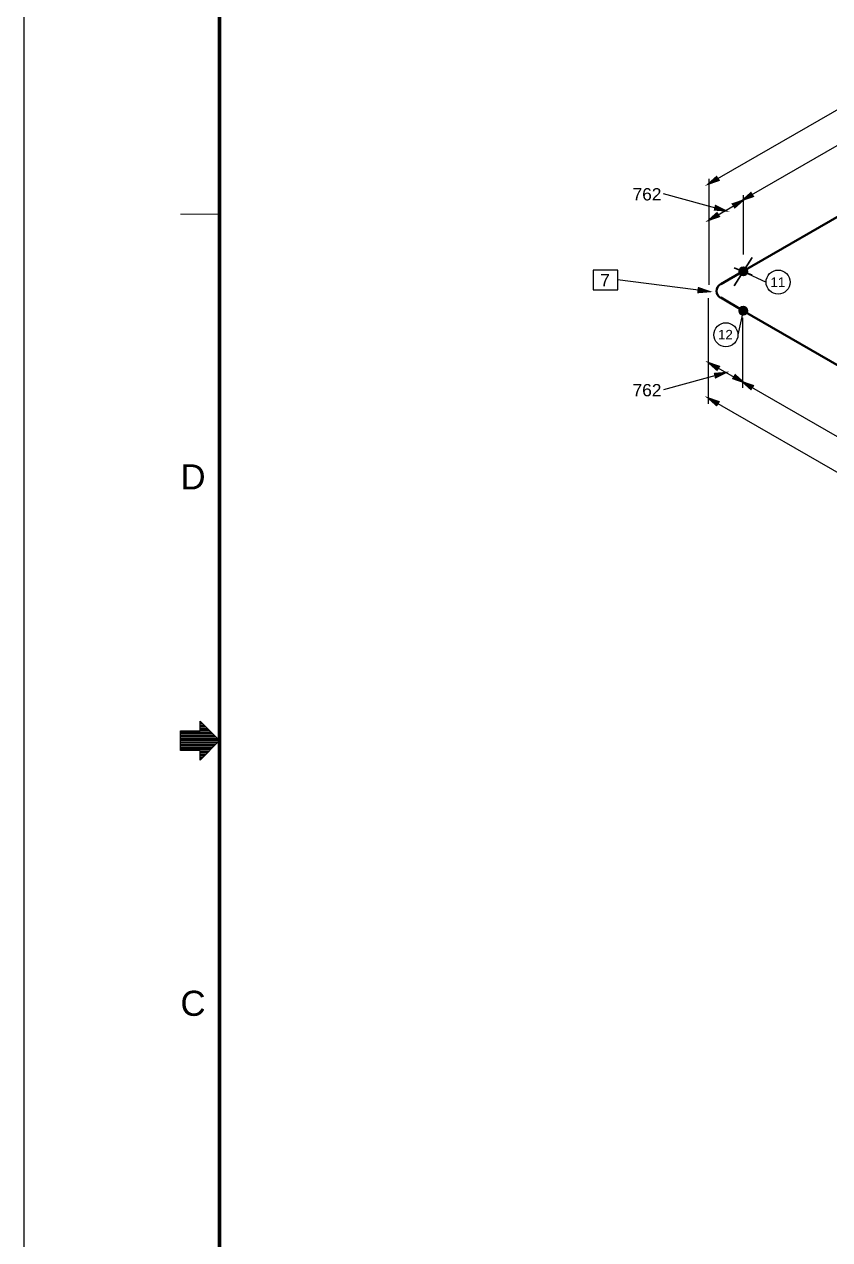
# Model space of a CAD drawing. Header units: inches. Extents: x 0 to 841, y 0 to 594.
# Drawn here: x 0 to 144.3, y 207.6 to 425.4 of the extents above; entities that cross this region are included whole.
import ezdxf
from ezdxf.enums import TextEntityAlignment as Align

# ---------------------------------------------------------------- set-up
doc = ezdxf.new("R2010")
doc.units = ezdxf.units.IN
doc.header["$MEASUREMENT"] = 0
for name, color, linetype in [('BG Border', 7, 'Continuous'), ('DIMLINES', 7, 'Continuous'), ('DIMTEXT', 7, 'Continuous'), ('ISOTEXT', 7, 'Continuous'), ('NOZZLES', 7, 'Continuous'), ('PIPE', 7, 'Continuous'), ('WELDS', 7, 'Continuous')]:
    doc.layers.add(name, color=color, linetype=linetype)
doc.styles.add('Arial', font='arial.ttf')

msp = doc.modelspace()

# ---------------------------------------------------------------- hatches: boundary and pattern name
at = {"layer": 'DIMLINES', "linetype": 'Continuous'}
for points in [[(124.04, 398.04), (122.6, 396.76), (124.44, 397.4)], [(130.2, 395.16), (128.76, 393.88), (130.6, 394.52)], [(123.72, 392.12), (125.64, 391.96), (123.88, 392.84)], [(127.32, 392.52), (128.76, 393.8), (126.92, 393.16)], [(124.12, 391.56), (122.68, 390.28), (124.52, 390.92)], [(124.52, 364.04), (122.68, 364.68), (124.12, 363.4)], [(123.88, 362.04), (125.64, 362.92), (123.72, 362.76)], [(127, 361.88), (128.84, 361.24), (127.4, 362.52)], [(130.6, 360.6), (128.76, 361.24), (130.2, 359.96)], [(124.44, 357.72), (122.6, 358.36), (124.04, 357.08)]]:
    msp.add_hatch(color=2, dxfattribs=at).paths.add_polyline_path(points)
at = {"layer": 'DIMLINES', "linetype": 'ByBlock'}
h = msp.add_hatch(dxfattribs=at)
h.set_pattern_fill('LINE', scale=25.4, style=0)
h.paths.add_polyline_path([(124.04, 398.04), (122.6, 396.76), (124.44, 397.4)])
h = msp.add_hatch(dxfattribs=at)
h.set_pattern_fill('LINE', scale=25.4, style=0)
h.paths.add_polyline_path([(130.2, 395.16), (128.76, 393.88), (130.6, 394.52)])
h = msp.add_hatch(dxfattribs=at)
h.set_pattern_fill('LINE', scale=25.4, style=0)
h.paths.add_polyline_path([(123.72, 392.12), (125.64, 391.96), (123.88, 392.84)])
h = msp.add_hatch(dxfattribs=at)
h.set_pattern_fill('LINE', scale=25.4, style=0)
h.paths.add_polyline_path([(127.32, 392.52), (128.76, 393.8), (126.92, 393.16)])
h = msp.add_hatch(dxfattribs=at)
h.set_pattern_fill('LINE', scale=25.4, style=0)
h.paths.add_polyline_path([(124.12, 391.56), (122.68, 390.28), (124.52, 390.92)])
h = msp.add_hatch(dxfattribs=at)
h.set_pattern_fill('LINE', scale=25.4, style=0)
h.paths.add_polyline_path([(124.52, 364.04), (122.68, 364.68), (124.12, 363.4)])
h = msp.add_hatch(dxfattribs=at)
h.set_pattern_fill('LINE', scale=25.4, style=0)
h.paths.add_polyline_path([(123.88, 362.04), (125.64, 362.92), (123.72, 362.76)])
h = msp.add_hatch(dxfattribs=at)
h.set_pattern_fill('LINE', scale=25.4, style=0)
h.paths.add_polyline_path([(127, 361.88), (128.84, 361.24), (127.4, 362.52)])
h = msp.add_hatch(dxfattribs=at)
h.set_pattern_fill('LINE', scale=25.4, style=0)
h.paths.add_polyline_path([(130.6, 360.6), (128.76, 361.24), (130.2, 359.96)])
h = msp.add_hatch(dxfattribs=at)
h.set_pattern_fill('LINE', scale=25.4, style=0)
h.paths.add_polyline_path([(124.44, 357.72), (122.6, 358.36), (124.04, 357.08)])
at = {"layer": 'ISOTEXT', "linetype": 'Continuous'}
msp.add_hatch(color=2, dxfattribs=at).paths.add_polyline_path([(120.76, 377.32), (122.68, 377.48), (120.84, 378.12)])
at = {"layer": 'ISOTEXT', "linetype": 'ByBlock'}
h = msp.add_hatch(dxfattribs=at)
h.set_pattern_fill('LINE', scale=25.4, style=0)
h.paths.add_polyline_path([(120.76, 377.32), (122.68, 377.48), (120.84, 378.12)])
at = {"layer": 'NOZZLES', "linetype": 'Continuous'}
h = msp.add_hatch(color=7, dxfattribs=at)
edge = h.paths.add_edge_path()
edge.add_arc((128.84, 381.08), 0.76, 0, 360)
at = {"layer": 'NOZZLES', "linetype": 'ByBlock'}
h = msp.add_hatch(dxfattribs=at)
h.set_pattern_fill('LINE', scale=25.4, style=0)
edge = h.paths.add_edge_path()
edge.add_arc((128.84, 381.08), 0.76, 0, 360)
at = {"layer": 'NOZZLES', "linetype": 'Continuous'}
h = msp.add_hatch(color=7, dxfattribs=at)
edge = h.paths.add_edge_path()
edge.add_arc((128.84, 374.04), 0.76, 0, 360)
at = {"layer": 'NOZZLES', "linetype": 'ByBlock'}
h = msp.add_hatch(dxfattribs=at)
h.set_pattern_fill('LINE', scale=25.4, style=0)
edge = h.paths.add_edge_path()
edge.add_arc((128.84, 374.04), 0.76, 0, 360)

# ---------------------------------------------------------------- linework, layer by layer
at = {"layer": 'BG Border', "color": 7, "linetype": 'Continuous', "lineweight": 25}
for p, q in [((0, 0), (0, 594)), ((27.98, 295.25), (27.98, 298.75)), ((27.98, 298.75), (31.5, 298.75)), ((31.5, 298.75), (31.5, 300.5)), ((31.5, 300.5), (35, 297)), ((35, 297), (31.5, 293.5)), ((31.5, 295.25), (27.98, 295.25)), ((31.5, 293.5), (31.5, 295.25))]:
    msp.add_line(p, q, dxfattribs=at)
at = {"layer": 'BG Border', "color": 3, "linetype": 'Continuous', "lineweight": 120}
msp.add_line((35, 14), (35, 580), dxfattribs=at)
at = {"layer": 'BG Border', "color": 7, "linetype": 'Continuous', "lineweight": 13}
for p, q in [((27.98, 391.33), (35, 391.33)), ((27.98, 298.59), (33.41, 298.59)), ((27.98, 298.39), (33.61, 298.39)), ((31.5, 300.39), (31.61, 300.39)), ((31.5, 300.19), (31.81, 300.19)), ((31.5, 299.99), (32.01, 299.99)), ((31.5, 299.79), (32.21, 299.79)), ((31.5, 299.59), (32.41, 299.59)), ((31.5, 299.39), (32.61, 299.39)), ((31.5, 299.19), (32.81, 299.19)), ((31.5, 298.99), (33.01, 298.99)), ((31.5, 298.79), (33.21, 298.79)), ((27.98, 298.19), (33.81, 298.19)), ((27.98, 297.99), (34.01, 297.99)), ((27.98, 297.79), (34.21, 297.79)), ((27.98, 297.59), (34.41, 297.59)), ((27.98, 297.39), (34.61, 297.39)), ((27.98, 297.19), (34.81, 297.19)), ((27.98, 296.99), (34.99, 296.99)), ((27.98, 296.79), (34.79, 296.79)), ((27.98, 296.59), (34.59, 296.59)), ((27.98, 296.39), (34.39, 296.39)), ((27.98, 296.19), (34.19, 296.19)), ((27.98, 295.99), (33.99, 295.99)), ((27.98, 295.79), (33.79, 295.79)), ((27.98, 295.59), (33.59, 295.59)), ((27.98, 295.39), (33.39, 295.39)), ((31.5, 295.19), (33.19, 295.19)), ((31.5, 294.99), (32.99, 294.99)), ((31.5, 294.79), (32.79, 294.79)), ((31.5, 294.59), (32.59, 294.59)), ((31.5, 294.39), (32.39, 294.39)), ((31.5, 294.19), (32.19, 294.19)), ((31.5, 293.99), (31.99, 293.99)), ((31.5, 293.79), (31.79, 293.79)), ((31.5, 293.59), (31.59, 293.59))]:
    msp.add_line(p, q, dxfattribs=at)
at = {"layer": 'BG Border', "color": 3, "linetype": 'Continuous', "lineweight": 120}
msp.add_lwpolyline([(827, 580), (35, 580), (35, 14), (827, 14)], close=True, dxfattribs=at)
at = {"layer": 'DIMLINES', "color": 2, "linetype": 'Continuous', "lineweight": 30}
for p, q in [((122.6, 396.76), (330.28, 516.52)), ((128.76, 393.88), (324.12, 506.6)), ((122.6, 396.76), (124.04, 398.04)), ((124.44, 397.4), (122.6, 396.76)), ((122.68, 397.64), (122.68, 378.68)), ((124.04, 398.04), (124.44, 397.4)), ((125.64, 391.96), (114.52, 395)), ((128.76, 393.88), (130.2, 395.16)), ((130.6, 394.52), (128.76, 393.88)), ((128.84, 394.76), (128.84, 384.12)), ((130.2, 395.16), (130.6, 394.52)), ((122.68, 390.28), (128.76, 393.8)), ((123.72, 392.12), (123.88, 392.84)), ((125.64, 391.96), (123.72, 392.12)), ((123.88, 392.84), (125.64, 391.96)), ((126.92, 393.16), (128.76, 393.8)), ((127.32, 392.52), (126.92, 393.16)), ((128.76, 393.8), (127.32, 392.52)), ((122.68, 390.28), (124.12, 391.56)), ((124.52, 390.92), (122.68, 390.28)), ((124.12, 391.56), (124.52, 390.92)), ((122.6, 357.32), (122.6, 376.28)), ((128.76, 360.2), (128.76, 372.76)), ((122.68, 364.68), (124.52, 364.04)), ((124.12, 363.4), (122.68, 364.68)), ((122.68, 364.68), (128.84, 361.24)), ((124.52, 364.04), (124.12, 363.4)), ((125.64, 362.92), (114.52, 359.88)), ((123.72, 362.76), (125.64, 362.92)), ((123.88, 362.04), (123.72, 362.76)), ((125.64, 362.92), (123.88, 362.04)), ((127, 361.88), (127.4, 362.52)), ((128.84, 361.24), (127, 361.88)), ((127.4, 362.52), (128.84, 361.24)), ((128.76, 361.24), (130.6, 360.6)), ((130.2, 359.96), (128.76, 361.24)), ((128.76, 361.24), (210.52, 314.12)), ((130.6, 360.6), (130.2, 359.96)), ((122.6, 358.36), (124.44, 357.72)), ((124.04, 357.08), (122.6, 358.36)), ((122.6, 358.36), (541.16, 117.08)), ((124.44, 357.72), (124.04, 357.08))]:
    msp.add_line(p, q, dxfattribs=at)
at = {"layer": 'DIMLINES', "color": 2, "linetype": 'Continuous', "lineweight": 30, "const_width": 0.3}
for points in [[(124.04, 398.04), (122.6, 396.76), (124.44, 397.4)], [(130.2, 395.16), (128.76, 393.88), (130.6, 394.52)], [(123.72, 392.12), (125.64, 391.96), (123.88, 392.84)], [(127.32, 392.52), (128.76, 393.8), (126.92, 393.16)], [(124.12, 391.56), (122.68, 390.28), (124.52, 390.92)], [(124.52, 364.04), (122.68, 364.68), (124.12, 363.4)], [(123.88, 362.04), (125.64, 362.92), (123.72, 362.76)], [(127, 361.88), (128.84, 361.24), (127.4, 362.52)], [(130.6, 360.6), (128.76, 361.24), (130.2, 359.96)], [(124.44, 357.72), (122.6, 358.36), (124.04, 357.08)]]:
    msp.add_lwpolyline(points, close=True, dxfattribs=at)
at = {"layer": 'ISOTEXT', "color": 2, "linetype": 'Continuous', "lineweight": 30}
for p, q in [((106.36, 381.32), (101.96, 381.32)), ((101.96, 381.32), (101.96, 377.8)), ((106.36, 377.8), (106.36, 381.32)), ((122.68, 377.48), (106.28, 379.56)), ((128.84, 381.08), (132.92, 379.16)), ((101.96, 377.8), (106.36, 377.8)), ((120.76, 377.32), (120.84, 378.12)), ((122.68, 377.48), (120.76, 377.32)), ((120.84, 378.12), (122.68, 377.48)), ((128.84, 374.04), (127.88, 369.72))]:
    msp.add_line(p, q, dxfattribs=at)
at = {"layer": 'ISOTEXT', "color": 2, "linetype": 'Continuous', "lineweight": 30, "const_width": 0.3}
msp.add_lwpolyline([(120.76, 377.32), (122.68, 377.48), (120.84, 378.12)], close=True, dxfattribs=at)
at = {"layer": 'ISOTEXT', "color": 2, "linetype": 'Continuous', "lineweight": 30}
for centre in [(135.08, 379.16), (125.72, 369.72)]:
    msp.add_circle(centre, 2.16, dxfattribs=at)
at = {"layer": 'NOZZLES', "color": 7, "linetype": 'Continuous', "lineweight": 35}
for centre in [(128.84, 381.08), (128.84, 374.04)]:
    msp.add_circle(centre, 0.76, dxfattribs=at)
at = {"layer": 'PIPE', "color": 7, "linetype": 'Continuous', "lineweight": 50}
for p, q in [((224.2, 436.1), (128.8, 381.1)), ((128.8, 381.1), (124.8, 378.8)), ((124.8, 376.4), (128.8, 374)), ((128.8, 374), (210.5, 326.9))]:
    msp.add_line(p, q, dxfattribs=at)
msp.add_arc((125.45, 377.56), 1.39, 119.982, 240.019, dxfattribs=at)
at = {"layer": 'WELDS', "color": 7, "linetype": 'Continuous', "lineweight": 35}
for p, q in [((130.4, 383.6), (127.2, 378.5)), ((130.4, 380.4), (127.2, 381.7))]:
    msp.add_line(p, q, dxfattribs=at)
for centre in [(128.84, 381.08), (128.84, 374.04)]:
    msp.add_circle(centre, 0.76, dxfattribs=at)

# ---------------------------------------------------------------- texts
at = {"layer": 'BG Border', "color": 3, "style": 'Arial', "width": 0.992063}
for s, p in [('D', (27.98, 344.26)), ('C', (27.98, 249.93))]:
    msp.add_text(s, height=4.5, dxfattribs=at).set_placement(p, align=Align.MIDDLE_LEFT)
at = {"layer": 'DIMTEXT', "color": 2, "style": 'Arial', "width": 1.008516}
for p in [(109, 393.8), (109, 358.7)]:
    msp.add_text('762', height=2.2, dxfattribs=at).set_placement(p)
at = {"layer": 'ISOTEXT', "color": 2, "style": 'Arial', "width": 1.008516}
for s, height, p in [('7', 2.2, (103.2, 378.4)), ('11', 1.7, (133.7, 378.3)), ('12', 1.7, (124.3, 368.9))]:
    msp.add_text(s, height=height, dxfattribs=at).set_placement(p)

doc.saveas('drawing.dxf')
